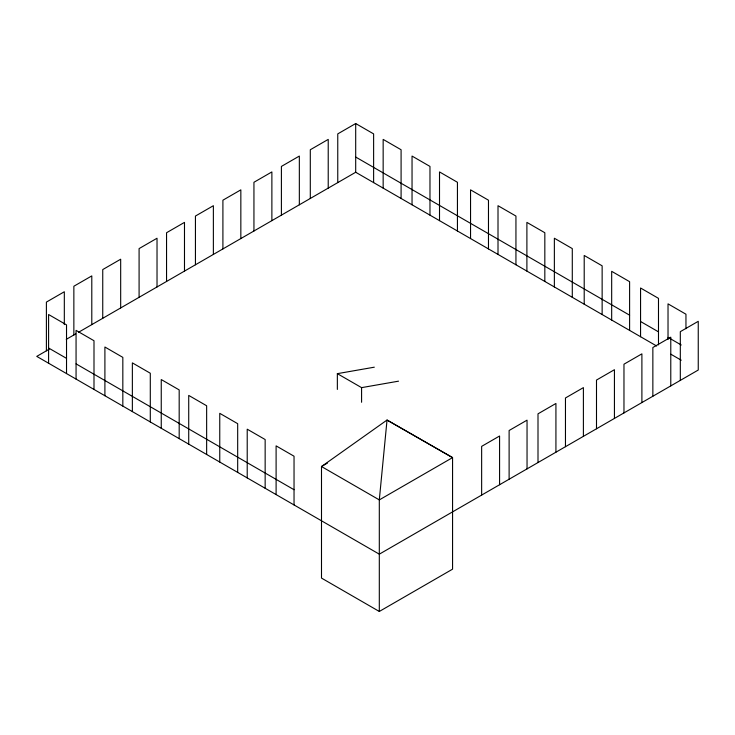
<?xml version="1.0" encoding="UTF-8"?>
<svg xmlns="http://www.w3.org/2000/svg" width="735" height="735" viewBox="0 0 735 735"><rect width="100%" height="100%" fill="white"/><g stroke="black" fill="none" stroke-linecap="round" stroke-linejoin="round"><path stroke-width="1.1" d="M373.619 182.611L373.619 133.889L355.694 123.535L337.76 133.889L337.76 182.611M49.227 349.189L36.75 356.392L379.306 554.172L698.25 370.036L698.25 321.314L680.316 331.66L680.316 380.381M66.233 339.377L75.751 333.883M78.581 332.248L355.694 172.256L656.603 345.983M327.442 463.096L321.498 466.532L321.498 578.087L379.306 611.465L452.567 569.166L452.567 457.611L387.033 420.043L321.498 466.532L379.306 499.901L452.567 457.611L387.033 420.043L379.306 499.901L379.306 611.465M337.356 389.421L337.356 373.656L374.308 367.188M337.356 373.656L361.583 387.639L398.526 381.171M355.694 157.042L629.601 315.177M640.562 321.507L658.486 331.852M668.023 337.365L681.235 344.991M670.853 354.215L681.235 360.205M48.593 348.013L66.527 358.368M76.063 363.871L294.037 489.721M685.957 328.729L685.957 314.212L668.023 303.858L668.023 339.533M670.779 385.893L670.779 337.172L652.855 347.517L652.855 396.238M658.486 344.899L658.486 298.355L640.562 288.001L640.562 336.722M641.894 402.569L641.894 353.847L623.969 364.202L623.969 412.923M629.601 330.401L629.601 281.68L611.676 271.325L611.676 320.047M614.432 418.426L614.432 369.705L596.498 380.059L596.498 428.781M602.14 314.543L602.14 265.822L584.206 255.468L584.206 304.189M583.397 436.342L583.397 387.621L565.463 397.975L565.463 446.696M572.289 297.317L572.289 248.595L554.365 238.241L554.365 286.962M555.926 452.2L555.926 403.478L538.002 413.833L538.002 462.554M544.828 281.459L544.828 232.738L526.894 222.383L526.894 271.105M527.041 468.875L527.041 420.154L509.116 430.508L509.116 479.229M515.942 264.775L515.942 216.053L498.008 205.708L498.008 254.429M499.579 484.733L499.579 436.011L481.645 446.365L481.645 495.087M488.472 248.917L488.472 200.196L470.547 189.85L470.547 238.572M457.436 231.001L457.436 182.28L439.512 171.926L439.512 220.647M429.975 215.144L429.975 166.422L412.041 156.068L412.041 204.789M401.089 198.468L401.089 149.747L383.156 139.393L383.156 188.114M361.583 387.639L361.583 402.275M355.694 123.535L355.694 172.256M328.223 188.114L328.223 139.393L310.299 149.747L310.299 198.468M299.338 204.789L299.338 156.068L281.404 166.422L281.404 215.144M294.037 504.936L294.037 456.214L276.103 445.869L276.103 494.591M271.877 220.647L271.877 171.926L253.942 182.28L253.942 231.001M265.151 488.261L265.151 439.539L247.217 429.185L247.217 477.906M240.841 238.572L240.841 189.85L222.907 200.196L222.907 248.917M237.681 472.403L237.681 423.682L219.756 413.327L219.756 462.049M213.37 254.429L213.37 205.708L195.436 216.053L195.436 264.775M206.645 454.487L206.645 405.766L188.72 395.412L188.72 444.133M184.485 271.105L184.485 222.383L166.551 232.738L166.551 281.459M179.184 438.63L179.184 389.908L161.25 379.554L161.25 428.275M157.024 286.962L157.024 238.241L139.09 248.595L139.09 297.317M150.298 421.954L150.298 373.233L132.364 362.879L132.364 411.6M122.828 406.097L122.828 357.375L104.903 347.021L104.903 395.742M120.678 307.937L120.678 259.216L102.744 269.57L102.744 318.292M93.997 389.449L93.997 340.728L76.063 330.373L76.063 379.095M91.792 324.622L91.792 275.901L73.858 286.246L73.858 334.967M66.527 373.591L66.527 324.87L48.593 314.516L48.593 363.237M64.322 324.613L64.322 291.758L46.397 302.103L46.397 350.825"/></g></svg>
